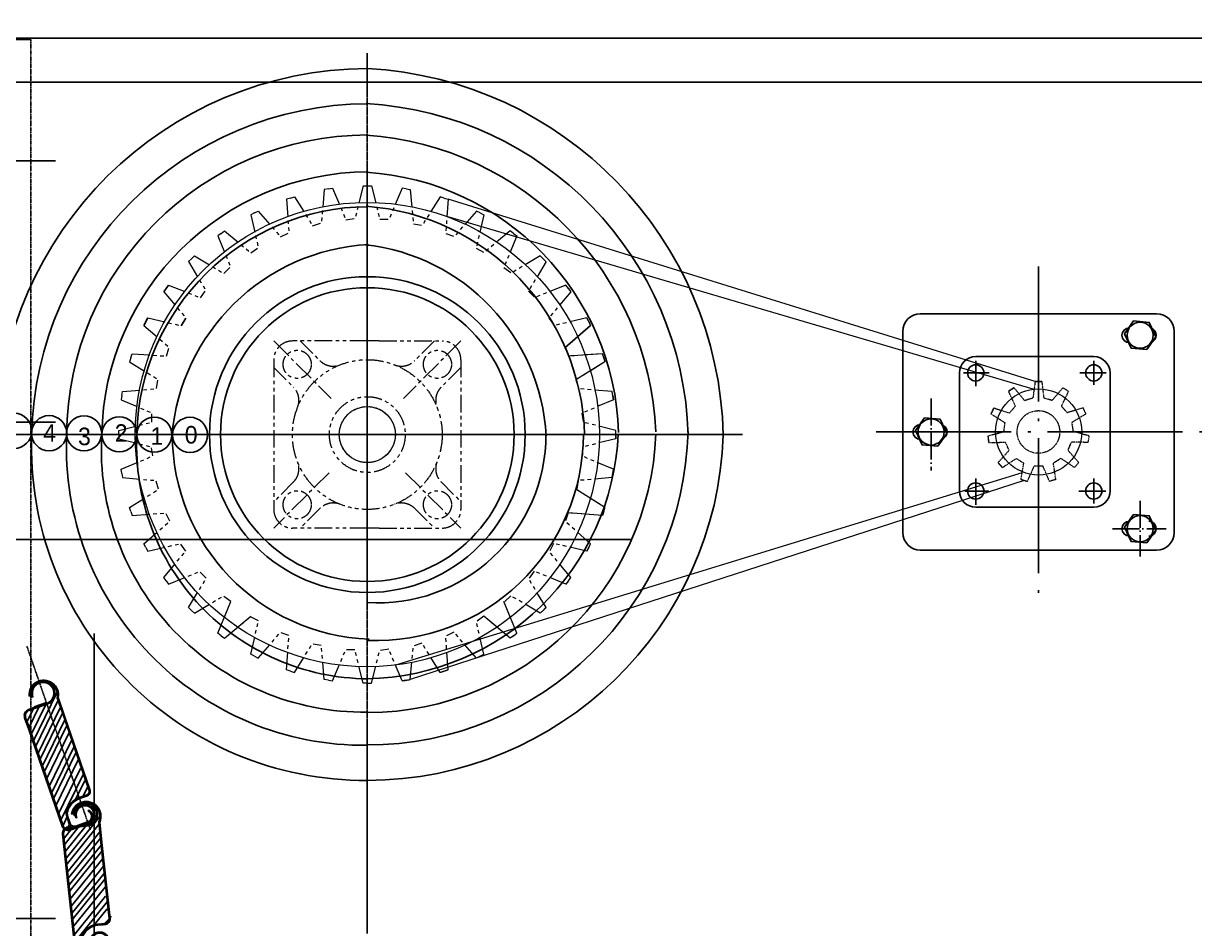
# Model space of a CAD drawing. Header units: millimetres. Extents: x -6941 to 136681, y 2065 to 58366.
# Drawn here: x 46986 to 51152, y 33343 to 36561 of the extents above; entities that cross this region are included whole.
import ezdxf

# ---------------------------------------------------------------- set-up
doc = ezdxf.new("R2010")
doc.units = ezdxf.units.MM
doc.header["$LTSCALE"] = 4
doc.header["$MEASUREMENT"] = 0
for name, pattern in [('ACAD_ISO04W100', [30.5, 24, -3, 0.5, -3]), ('CEN', [62, 60, -1, 0, -1]), ('CENTER', [2, 1.25, -0.25, 0.25, -0.25]), ('CENTER2', [1.125, 0.75, -0.125, 0.125, -0.125]), ('PHANTOM2', [1.25, 0.625, -0.125, 0.125, -0.125, 0.125, -0.125])]:
    doc.linetypes.add(name, pattern=pattern)
doc.layers.get('0').update_dxf_attribs({"linetype": 'CONTINUOUS'})
doc.layers.get('DEFPOINTS').update_dxf_attribs({"linetype": 'CONTINUOUS'})
for name, color, linetype in [('3', 2, 'CONTINUOUS'), ('6', 3, 'CONTINUOUS'), ('A-DIMS', 7, 'CONTINUOUS'), ('CEN', 1, 'CEN'), ('CENTER', 1, 'CENTER'), ('CENTER2', 1, 'CENTER2'), ('L2-1', 3, 'PHANTOM2'), ('R', 1, 'CONTINUOUS'), ('WALL', 2, 'CONTINUOUS')]:
    doc.layers.add(name, color=color, linetype=linetype)
doc.styles.add('HY울릉도L', font='')
doc.styles.add('굴림', font='')
doc.styles.add('맑은고딕', font='malgun.ttf')
doc.styles.get('HY울릉도L').set_extended_font_data('DotumChe')
doc.styles.get('굴림').set_extended_font_data('Gulim')
doc.dimstyles.new('CDIM', dxfattribs={"dimtxt": 3, "dimasz": 1.5, "dimexe": 2, "dimexo": 1, "dimgap": 1, "dimtad": 1, "dimdec": 0, "dimrnd": 0.5, "dimzin": 0, "dimdsep": 32, "dimlunit": 6, "dimtxsty": 'HY울릉도L', "dimblk1": '_CIDOT', "dimblk2": '_CIDOT', "dimsah": 1, "dimcen": 5.5, "dimclrd": 2, "dimclre": 2, "dimclrt": 7, "dimadec": 0, "dimazin": 0, "dimtfac": 1, "dimtdec": 0, "dimtix": 1, "dimtmove": 2, "dimatfit": 1, "dimldrblk": '_CIDOT', "dimfxl": 1, "dimtolj": 1, "dimtzin": 0, "dimlwd": -1, "dimarcsym": 0})

# ---------------------------------------------------------------- blocks, each defined once
blk = doc.blocks.new('A$C3A124E75')
at = {"color": 1, "linetype": 'CENTER2', "ltscale": 20}
blk.add_line((35.37, 89.68, 0), (35.37, 18.92, 0), dxfattribs=at)
at = {"color": 4}
for p, q in [((6.41, 72.26, 0), (7.1, 73.21, 0)), ((4.12, 68.53, 0), (3.59, 67.47, 0)), ((9.54, 68.52, 0), (8.88, 67.43, 0)), ((67.15, 67.47, 0), (63.47, 64.27, 0)), ((70.4, 47, 0), (70.21, 45.83, 0))]:
    blk.add_line(p, q, dxfattribs=at)
at = {"color": 4, "linetype": 'CENTER2', "ltscale": 20}
blk.add_line((8.98, 51.94, 0), (14.41, 51.94, 0), dxfattribs=at)
at = {"color": 1}
blk.add_line((20, 51.94, 0), (59.5, 51.94, 0), dxfattribs=at)
at = {"color": 4}
for radius in [22.46, 20.89]:
    blk.add_circle((35.37, 51.94, 0), radius, dxfattribs=at)
at = {"layer": 'CENTER2', "color": 4, "lineweight": 9}
for p, q in [((22.06, 65.25, 0), (30.24, 57.07, 0)), ((48.68, 65.25, 0), (40.5, 57.07, 0)), ((29.94, 46.52, 0), (22.06, 38.64, 0)), ((40.8, 46.52, 0), (48.68, 38.64, 0))]:
    blk.add_line(p, q, dxfattribs=at)
at = {"layer": 'L2-1', "color": 4, "lineweight": 9}
for p, q in [((29.25, 86.79, 0), (28.82, 81.93, 0)), ((29.84, 86.88, 0), (29.25, 86.79, 0)), ((29.84, 86.88, 0), (30.42, 86.97, 0)), ((30.42, 86.97, 0), (32.33, 82.48, 0)), ((34.78, 87.31, 0), (33.6, 82.58, 0)), ((34.78, 87.31, 0), (35.96, 87.31, 0)), ((35.96, 87.31, 0), (37.14, 82.58, 0)), ((40.32, 86.97, 0), (38.41, 82.48, 0)), ((40.9, 86.88, 0), (40.32, 86.97, 0)), ((40.9, 86.88, 0), (41.49, 86.79, 0)), ((41.49, 86.79, 0), (41.92, 81.93, 0)), ((24.44, 85.58, 0), (23.88, 85.4, 0)), ((23.88, 85.4, 0), (24.21, 80.53, 0)), ((24.44, 85.58, 0), (25, 85.77, 0)), ((25, 85.77, 0), (27.59, 81.63, 0)), ((45.74, 85.77, 0), (43.15, 81.63, 0)), ((46.3, 85.58, 0), (45.74, 85.77, 0)), ((46.3, 85.58, 0), (46.86, 85.4, 0)), ((46.86, 85.4, 0), (46.52, 80.53, 0)), ((19.31, 83.46, 0), (18.79, 83.19, 0)), ((19.31, 83.46, 0), (19.84, 83.73, 0)), ((19.84, 83.73, 0), (23.04, 80.05, 0)), ((50.9, 83.73, 0), (47.7, 80.05, 0)), ((51.43, 83.46, 0), (50.9, 83.73, 0)), ((51.43, 83.46, 0), (51.95, 83.19, 0)), ((18.79, 83.19, 0), (19.88, 78.44, 0)), ((27.59, 81.63, 0), (28.71, 82, 0)), ((32.33, 82.48, 0), (33.5, 82.67, 0)), ((37.14, 82.58, 0), (38.33, 82.58, 0)), ((41.92, 81.93, 0), (43.08, 81.74, 0)), ((51.95, 83.19, 0), (50.86, 78.44, 0)), ((14.58, 80.56, 0), (14.1, 80.21, 0)), ((14.1, 80.21, 0), (15.93, 75.69, 0)), ((14.58, 80.56, 0), (15.06, 80.91, 0)), ((15.06, 80.91, 0), (18.8, 77.77, 0)), ((23.04, 80.05, 0), (24.1, 80.59, 0)), ((46.52, 80.53, 0), (47.65, 80.17, 0)), ((55.68, 80.91, 0), (51.94, 77.77, 0)), ((56.64, 80.21, 0), (54.81, 75.69, 0)), ((56.64, 80.21, 0), (54.81, 75.69, 0)), ((56.16, 80.56, 0), (55.68, 80.91, 0)), ((56.16, 80.56, 0), (55.68, 80.91, 0)), ((56.16, 80.56, 0), (56.64, 80.21, 0)), ((56.16, 80.56, 0), (56.64, 80.21, 0)), ((18.8, 77.77, 0), (19.75, 78.47, 0)), ((50.86, 78.44, 0), (51.91, 77.9, 0)), ((10.36, 76.95, 0), (9.94, 76.54, 0)), ((10.36, 76.95, 0), (10.78, 77.37, 0)), ((10.78, 77.37, 0), (14.96, 74.86, 0)), ((59.96, 77.37, 0), (55.78, 74.86, 0)), ((60.38, 76.95, 0), (59.96, 77.37, 0)), ((9.94, 76.54, 0), (12.45, 72.35, 0)), ((14.96, 74.86, 0), (15.8, 75.7, 0)), ((54.81, 75.69, 0), (55.77, 74.99, 0)), ((54.81, 75.69, 0), (55.77, 74.99, 0)), ((60.8, 76.54, 0), (58.29, 72.35, 0)), ((6.41, 72.26, 0), (9.54, 68.52, 0)), ((7.1, 73.21, 0), (11.63, 71.39, 0)), ((11.63, 71.39, 0), (12.32, 72.35, 0)), ((58.29, 72.35, 0), (59.13, 71.52, 0)), ((63.64, 73.21, 0), (59.11, 71.39, 0)), ((64.33, 72.26, 0), (61.2, 68.52, 0)), ((63.98, 72.73, 0), (63.64, 73.21, 0)), ((63.98, 72.73, 0), (64.33, 72.26, 0)), ((4.12, 68.53, 0), (8.88, 67.43, 0)), ((61.2, 68.52, 0), (61.89, 67.56, 0)), ((66.62, 68.53, 0), (61.86, 67.43, 0)), ((66.88, 68, 0), (66.62, 68.53, 0)), ((3.59, 67.47, 0), (7.27, 64.27, 0)), ((66.88, 68, 0), (67.15, 67.47, 0)), ((35.37, 65.25, 0), (24.72, 65.25, 0)), ((25.83, 65.25, 0), (28.63, 62.45, 0)), ((37.06, 65.25, 0), (35.37, 65.25, 0)), ((37.06, 65.25, 0), (46.02, 65.25, 0)), ((44.91, 65.25, 0), (42.11, 62.45, 0)), ((1.73, 62.87, 0), (1.91, 63.44, 0)), ((1.73, 62.87, 0), (1.91, 63.44, 0)), ((1.91, 63.44, 0), (6.78, 63.1, 0)), ((1.91, 63.44, 0), (6.78, 63.1, 0)), ((6.78, 63.1, 0), (7.15, 64.22, 0)), ((6.78, 63.1, 0), (7.15, 64.22, 0)), ((63.47, 64.27, 0), (64.01, 63.22, 0)), ((68.83, 63.44, 0), (63.96, 63.1, 0)), ((1.73, 62.87, 0), (1.55, 62.31, 0)), ((1.73, 62.87, 0), (1.55, 62.31, 0)), ((1.55, 62.31, 0), (5.68, 59.72, 0)), ((1.55, 62.31, 0), (5.68, 59.72, 0)), ((22.06, 62.59, 0), (22.06, 41.3, 0)), ((48.68, 62.59, 0), (48.68, 41.3, 0)), ((69.19, 62.31, 0), (65.06, 59.72, 0)), ((22.06, 61.49, 0), (24.86, 58.69, 0)), ((48.68, 61.49, 0), (45.88, 58.69, 0)), ((0.53, 58.06, 0), (5.39, 58.49, 0)), ((5.39, 58.49, 0), (5.57, 59.66, 0)), ((65.06, 59.72, 0), (65.42, 58.6, 0)), ((65.06, 59.72, 0), (65.42, 58.6, 0)), ((70.21, 58.06, 0), (65.35, 58.49, 0)), ((0.44, 57.48, 0), (0.34, 56.89, 0)), ((0.34, 56.89, 0), (4.83, 54.98, 0)), ((0.44, 57.48, 0), (0.53, 58.06, 0)), ((70.4, 56.89, 0), (65.91, 54.98, 0)), ((0, 52.54, 0), (4.73, 53.72, 0)), ((4.73, 53.72, 0), (4.73, 54.9, 0)), ((65.91, 54.98, 0), (66.09, 53.82, 0)), ((70.74, 52.54, 0), (66.01, 53.72, 0)), ((0, 51.94, 0), (0, 52.54, 0)), ((0, 51.94, 0), (0, 51.35, 0)), ((0, 51.35, 0), (4.73, 50.17, 0)), ((4.83, 48.9, 0), (4.65, 50.07, 0)), ((70.74, 51.35, 0), (66.01, 50.17, 0)), ((66.01, 50.17, 0), (66.01, 48.99, 0)), ((0.34, 47, 0), (4.83, 48.9, 0)), ((70.4, 47, 0), (65.91, 48.9, 0)), ((0.44, 46.41, 0), (0.34, 47, 0)), ((0.44, 46.41, 0), (0.53, 45.83, 0)), ((0.53, 45.83, 0), (5.39, 45.4, 0)), ((5.68, 44.16, 0), (5.32, 45.29, 0)), ((5.68, 44.16, 0), (5.32, 45.29, 0)), ((24.86, 45.2, 0), (22.06, 42.4, 0)), ((45.88, 45.2, 0), (48.68, 42.4, 0)), ((65.35, 45.4, 0), (65.17, 44.23, 0)), ((70.21, 45.83, 0), (65.35, 45.4, 0)), ((1.55, 41.58, 0), (5.68, 44.16, 0)), ((1.55, 41.58, 0), (5.68, 44.16, 0)), ((69.19, 41.58, 0), (65.06, 44.16, 0)), ((1.73, 41.01, 0), (1.55, 41.58, 0)), ((1.73, 41.01, 0), (1.55, 41.58, 0)), ((1.73, 41.01, 0), (1.91, 40.45, 0)), ((1.73, 41.01, 0), (1.91, 40.45, 0)), ((1.91, 40.45, 0), (6.78, 40.79, 0)), ((1.91, 40.45, 0), (6.78, 40.79, 0)), ((7.27, 39.62, 0), (6.73, 40.67, 0)), ((28.63, 41.44, 0), (25.83, 38.64, 0)), ((42.11, 41.44, 0), (44.91, 38.64, 0)), ((63.96, 40.79, 0), (63.59, 39.66, 0)), ((63.96, 40.79, 0), (63.59, 39.66, 0)), ((68.83, 40.45, 0), (63.96, 40.79, 0)), ((3.59, 36.41, 0), (7.27, 39.62, 0)), ((35.37, 38.64, 0), (24.72, 38.64, 0)), ((37.06, 38.64, 0), (46.02, 38.64, 0)), ((67.15, 36.41, 0), (63.47, 39.62, 0)), ((3.85, 35.89, 0), (3.59, 36.41, 0)), ((3.85, 35.89, 0), (4.12, 35.36, 0)), ((4.12, 35.36, 0), (8.88, 36.45, 0)), ((6.41, 31.63, 0), (9.54, 35.37, 0)), ((9.54, 35.37, 0), (8.84, 36.33, 0)), ((64.33, 31.63, 0), (61.2, 35.37, 0)), ((61.86, 36.45, 0), (61.33, 35.4, 0)), ((66.62, 35.36, 0), (61.86, 36.45, 0)), ((66.88, 35.89, 0), (66.62, 35.36, 0)), ((66.88, 35.89, 0), (67.15, 36.41, 0)), ((7.1, 30.68, 0), (11.63, 32.5, 0)), ((12.45, 31.53, 0), (11.61, 32.37, 0)), ((59.11, 32.5, 0), (58.42, 31.54, 0)), ((63.64, 30.68, 0), (59.11, 32.5, 0)), ((6.75, 31.15, 0), (6.41, 31.63, 0)), ((6.75, 31.15, 0), (7.1, 30.68, 0)), ((9.94, 27.35, 0), (12.45, 31.53, 0)), ((60.8, 27.35, 0), (58.29, 31.53, 0)), ((63.98, 31.15, 0), (63.64, 30.68, 0)), ((63.98, 31.15, 0), (64.33, 31.63, 0)), ((10.78, 26.52, 0), (14.96, 29.02, 0)), ((15.93, 28.2, 0), (14.97, 28.9, 0)), ((55.78, 29.02, 0), (54.94, 28.19, 0)), ((59.96, 26.52, 0), (55.78, 29.02, 0)), ((10.36, 26.93, 0), (9.94, 27.35, 0)), ((10.36, 26.93, 0), (10.78, 26.52, 0)), ((14.1, 23.68, 0), (15.93, 28.2, 0)), ((56.64, 23.68, 0), (54.81, 28.2, 0)), ((60.38, 26.93, 0), (59.96, 26.52, 0)), ((60.38, 26.93, 0), (60.8, 27.35, 0)), ((15.06, 22.98, 0), (18.8, 26.11, 0)), ((18.79, 20.7, 0), (19.88, 25.45, 0)), ((19.88, 25.45, 0), (18.83, 25.99, 0)), ((51.95, 20.7, 0), (50.86, 25.45, 0)), ((51.94, 26.11, 0), (50.99, 25.42, 0)), ((51.94, 26.11, 0), (50.99, 25.42, 0)), ((55.68, 22.98, 0), (51.94, 26.11, 0)), ((14.58, 23.33, 0), (14.1, 23.68, 0)), ((19.84, 20.16, 0), (23.04, 23.84, 0)), ((24.21, 23.35, 0), (23.09, 23.72, 0)), ((23.88, 18.49, 0), (24.21, 23.35, 0)), ((46.86, 18.49, 0), (46.52, 23.35, 0)), ((47.7, 23.84, 0), (46.64, 23.3, 0)), ((50.9, 20.16, 0), (47.7, 23.84, 0)), ((14.58, 23.33, 0), (15.06, 22.98, 0)), ((25, 18.12, 0), (27.59, 22.26, 0)), ((28.82, 21.96, 0), (27.66, 22.15, 0)), ((29.25, 17.1, 0), (28.82, 21.96, 0)), ((41.49, 17.1, 0), (41.92, 21.96, 0)), ((43.15, 22.26, 0), (42.02, 21.89, 0)), ((45.74, 18.12, 0), (43.15, 22.26, 0)), ((19.31, 20.43, 0), (18.79, 20.7, 0)), ((19.31, 20.43, 0), (19.84, 20.16, 0)), ((30.42, 16.92, 0), (32.33, 21.41, 0)), ((33.6, 21.31, 0), (32.41, 21.31, 0)), ((33.6, 21.31, 0), (32.41, 21.31, 0)), ((34.78, 16.57, 0), (33.6, 21.31, 0)), ((34.78, 16.57, 0), (33.6, 21.31, 0)), ((35.96, 16.57, 0), (37.14, 21.31, 0)), ((35.96, 16.57, 0), (37.14, 21.31, 0)), ((38.41, 21.41, 0), (37.24, 21.22, 0)), ((40.32, 16.92, 0), (38.41, 21.41, 0)), ((51.43, 20.43, 0), (50.9, 20.16, 0)), ((51.43, 20.43, 0), (51.95, 20.7, 0)), ((24.44, 18.31, 0), (23.88, 18.49, 0)), ((46.3, 18.31, 0), (46.86, 18.49, 0)), ((24.44, 18.31, 0), (25, 18.12, 0)), ((29.84, 17.01, 0), (29.25, 17.1, 0)), ((29.84, 17.01, 0), (30.42, 16.92, 0)), ((40.9, 17.01, 0), (40.32, 16.92, 0)), ((40.9, 17.01, 0), (41.49, 17.1, 0)), ((46.3, 18.31, 0), (45.74, 18.12, 0)), ((35.37, 16.57, 0), (34.78, 16.57, 0)), ((35.37, 16.57, 0), (34.78, 16.57, 0)), ((35.37, 16.57, 0), (35.96, 16.57, 0)), ((35.37, 16.57, 0), (35.96, 16.57, 0))]:
    blk.add_line(p, q, dxfattribs=at)
for centre, radius in [((25.39, 61.93, 0), 2), ((45.35, 61.93, 0), 2), ((35.37, 51.94, 0), 10.65), ((35.37, 51.94, 0), 5.39), ((35.37, 51.94, 0), 3.99), ((25.39, 41.96, 0), 2), ((45.35, 41.96, 0), 2)]:
    blk.add_circle(centre, radius, dxfattribs=at)
for centre, radius, start, end in [((35.37, 51.94, 0), 35.37, 44.0419, 45.9581), ((35.37, 51.94, 0), 35.37, 35.0419, 36.9581), ((35.37, 51.94, 0), 35.37, 26.0419, 27.9581), ((24.72, 62.59, 0), 2.66, 90, 180), ((46.02, 62.59, 0), 2.66, 0, 90), ((35.37, 51.94, 0), 35.37, 17.0419, 18.9581), ((30.51, 64.33, 0), 2.66, 225, 291.4218), ((40.23, 64.33, 0), 2.66, 248.5782, 315), ((22.98, 56.8, 0), 2.66, 338.5782, 45), ((47.76, 56.8, 0), 2.66, 135, 201.4218), ((35.37, 51.94, 0), 35.37, 8.0419, 9.9581), ((35.37, 51.94, 0), 35.37, 359.0419, 0.9581), ((22.98, 47.08, 0), 2.66, 315, 21.4218), ((47.76, 47.08, 0), 2.66, 158.5782, 225), ((30.51, 39.55, 0), 2.66, 68.5782, 135), ((40.23, 39.55, 0), 2.66, 45, 111.4218), ((24.72, 41.3, 0), 2.66, 180, 270), ((46.02, 41.3, 0), 2.66, 270, 0), ((35.37, 51.94, 0), 35.37, 341.0419, 342.9581), ((35.37, 51.94, 0), 35.37, 332.0419, 333.9581), ((35.37, 51.94, 0), 35.37, 323.0419, 324.9581), ((35.37, 51.94, 0), 35.37, 314.0419, 315.9581), ((35.37, 51.94, 0), 35.37, 305.0419, 306.9581), ((35.37, 51.94, 0), 35.37, 296.0419, 297.9581), ((35.37, 51.94, 0), 35.37, 287.0419, 288.9581), ((35.37, 51.94, 0), 35.37, 278.0419, 279.9581)]:
    blk.add_arc(centre, radius, start, end, dxfattribs=at)
at = {"layer": 'R', "color": 4, "lineweight": 9, "ltscale": 50}
blk.add_circle((35.37, 51.94, 0), 33.02, dxfattribs=at)
at = {"layer": 'R', "color": 1, "lineweight": 9, "ltscale": 50}
blk.add_circle((35.37, 51.94, 0), 33.02, dxfattribs=at)
at = {"layer": 'WALL', "color": 4, "lineweight": 9}
for p, q in [((14.58, 80.56, 0), (15.06, 80.91, 0)), ((68.83, 63.44, 0), (63.96, 63.1, 0)), ((69.01, 62.87, 0), (68.83, 63.44, 0)), ((69.01, 62.87, 0), (68.83, 63.44, 0)), ((69.19, 62.31, 0), (65.06, 59.72, 0)), ((69.01, 62.87, 0), (69.19, 62.31, 0)), ((69.01, 62.87, 0), (69.19, 62.31, 0)), ((70.3, 57.48, 0), (70.21, 58.06, 0)), ((70.3, 57.48, 0), (70.4, 56.89, 0)), ((70.74, 51.94, 0), (70.74, 52.54, 0)), ((70.74, 51.94, 0), (70.74, 51.35, 0)), ((69.19, 41.58, 0), (65.06, 44.16, 0)), ((68.83, 40.45, 0), (63.96, 40.79, 0)), ((69.01, 41.01, 0), (68.83, 40.45, 0)), ((69.01, 41.01, 0), (68.83, 40.45, 0)), ((69.01, 41.01, 0), (69.19, 41.58, 0)), ((69.01, 41.01, 0), (69.19, 41.58, 0)), ((37.06, 38.64, 0), (35.37, 38.64, 0)), ((15.93, 28.2, 0), (14.97, 28.9, 0)), ((14.1, 23.68, 0), (15.93, 28.2, 0)), ((56.64, 23.68, 0), (54.81, 28.2, 0)), ((15.06, 22.98, 0), (18.8, 26.11, 0)), ((55.68, 22.98, 0), (51.94, 26.11, 0)), ((14.58, 23.33, 0), (14.1, 23.68, 0)), ((56.16, 23.33, 0), (56.64, 23.68, 0)), ((56.16, 23.33, 0), (56.64, 23.68, 0)), ((14.58, 23.33, 0), (15.06, 22.98, 0)), ((56.16, 23.33, 0), (55.68, 22.98, 0)), ((56.16, 23.33, 0), (55.68, 22.98, 0))]:
    blk.add_line(p, q, dxfattribs=at)
blk.add_circle((35.37, 51.94, 0), 3.99, dxfattribs=at)
blk = doc.blocks.new('_CIDOT')
at = {"color": 0, "linetype": 'ByBlock'}
blk.add_line((2, 0), (-1, 0), dxfattribs=at)
at = {"color": 0, "linetype": 'ByBlock', "const_width": 0.5}
blk.add_lwpolyline([(-0.25, 0, 1), (0.25, 0, 1)], format="xyb", close=True, dxfattribs=at)
blk = doc.blocks.new('*D51')
at = {"layer": 'A-DIMS', "lineweight": -2, "transparency": 16777216}
for p, q in [((46800.1, 36608.7), (46800.1, 37556.5)), ((51490.7, 36608.7), (51490.7, 37556.5))]:
    blk.add_line(p, q, dxfattribs=at)
at = {"layer": 'A-DIMS', "transparency": 16777216}
blk.add_line((46950.1, 37356.5), (51340.7, 37356.5), dxfattribs=at)
at = {"layer": 'DEFPOINTS', "color": 0, "transparency": 16777216}
for p in [(51490.7, 37356.5), (46800.1, 36508.7), (51490.7, 36508.7)]:
    blk.add_point(p, dxfattribs=at)
at = {"layer": 'A-DIMS', "transparency": 16777216, "xscale": 150, "yscale": 150, "zscale": 150, "rotation": 180}
blk.add_blockref('_CIDOT', (46800.1, 37356.5), dxfattribs=at)
at = {"layer": 'A-DIMS', "transparency": 16777216, "xscale": 150, "yscale": 150, "zscale": 150}
blk.add_blockref('_CIDOT', (51490.7, 37356.5), dxfattribs=at)
at = {"layer": 'A-DIMS', "color": 3, "transparency": 16777216, "insert": (49145.4, 37606.5), "char_height": 300, "attachment_point": 5, "style": '맑은고딕'}
blk.add_mtext('\\A1;B', dxfattribs=at)

msp = doc.modelspace()

# ---------------------------------------------------------------- hatches: boundary and pattern name
h = msp.add_hatch()
h.set_pattern_fill('ANSI31', color=3, scale=7.25625, angle=-70.93865, style=0)
h.set_pattern_definition([(334.061346, (45515.8838, 36437.8957), (0.39674324, 0.81565954), [])])
h.paths.add_polyline_path([(47125.56, 33713.15), (47008.63, 34051.56), (46994.06, 34093.73, -0.4142136), (47005.87, 34118.01), (47069.96, 34140.15), (47068.76, 34143.62), (47004.67, 34121.47, 0.4142136), (46990.6, 34092.54), (47005.17, 34050.36), (47122.1, 33711.95)])
h.paths.add_polyline_path([(47095.97, 34192.99), (47092.5, 34191.8, -0.2720936), (47084.48, 34153.95), (47090.89, 34156.16, 0.2343128)])
h.paths.add_polyline_path([(47095.97, 34192.99, 0.4169926), (47042.63, 34219.25), (47043.82, 34215.79, -0.4172597), (47092.5, 34191.8)])
h.paths.add_polyline_path([(47043.82, 34215.79), (47042.63, 34219.25, 0.4142136), (47016.74, 34166.04), (47020.21, 34167.23, -0.4142136)])
h.paths.add_polyline_path([(47090.89, 34156.16), (47084.48, 34153.95, -0.125086), (47068.76, 34143.62), (47069.96, 34140.15, 0.1615526)])
h.paths.add_polyline_path([(47152.78, 33692.82), (47216.87, 33714.97), (47215.67, 33718.43), (47173.38, 33703.82), (47151.58, 33696.29, -0.4142136), (47127.31, 33708.1), (47125.56, 33713.15), (47122.1, 33711.95), (47123.84, 33706.9, 0.4142136)])
h.paths.add_polyline_path([(47195.12, 33777.9), (47193.93, 33781.37, 0.4142136), (47172.2, 33736.7), (47175.66, 33737.89, -0.4142136)])
h.paths.add_polyline_path([(47240.22, 33752.77, 0.4744979), (47193.93, 33781.37), (47195.12, 33777.9, -0.4818211), (47236.68, 33751.54)])
h.paths.add_polyline_path([(47240.22, 33752.77), (47236.68, 33751.54, -0.3496906), (47215.67, 33718.43), (47216.87, 33714.97, 0.356394)])
h = msp.add_hatch()
h.set_pattern_fill('ANSI31', color=3, scale=7.25625, angle=-83.86252, style=0)
h.set_pattern_definition([(321.13748, (46212.4433, 36294.60725), (0.56912025, 0.70626329), [])])
h.paths.add_polyline_path([(47171.94, 33278.87), (47133.66, 33634.86), (47128.89, 33679.22, -0.4142136), (47145.83, 33700.24), (47213.24, 33707.49), (47212.85, 33711.14), (47145.43, 33703.89, 0.4142136), (47125.24, 33678.83), (47130.01, 33634.46), (47168.29, 33278.48)])
h.paths.add_polyline_path([(47250.42, 33753.18), (47246.77, 33752.78, -0.2720936), (47230.48, 33717.69), (47237.23, 33718.42, 0.2343128)])
h.paths.add_polyline_path([(47250.42, 33753.18, 0.4169926), (47204.3, 33790.7), (47204.69, 33787.06, -0.4172597), (47246.77, 33752.78)])
h.paths.add_polyline_path([(47204.69, 33787.06), (47204.3, 33790.7, 0.4142136), (47167.17, 33744.62), (47170.81, 33745.02, -0.4142136)])
h.paths.add_polyline_path([(47237.23, 33718.42), (47230.48, 33717.69, -0.125086), (47212.85, 33711.14), (47213.24, 33707.49, 0.1615526)])
h.paths.add_polyline_path([(47193.92, 33252.97), (47261.34, 33260.22), (47260.95, 33263.87), (47216.46, 33259.08), (47193.53, 33256.62, -0.4142136), (47172.51, 33273.55), (47171.94, 33278.87), (47168.29, 33278.48), (47168.87, 33273.16, 0.4142136)])
h.paths.add_polyline_path([(47254.22, 33326.42), (47253.83, 33330.07, 0.4142136), (47222.66, 33291.39), (47226.31, 33291.78, -0.4142136)])
h.paths.add_polyline_path([(47292.55, 33291.84, 0.4744979), (47253.83, 33330.07), (47254.22, 33326.42, -0.4818211), (47288.82, 33291.44)])
h.paths.add_polyline_path([(47292.55, 33291.84), (47288.82, 33291.44, -0.3496906), (47260.95, 33263.87), (47261.34, 33260.22, 0.356394)])

# ---------------------------------------------------------------- linework, layer by layer
at = {"color": 1, "linetype": 'CENTER'}
msp.add_line((48209.48, 36455.03), (48209.48, 33325.07), dxfattribs=at)
at = {"color": 35}
msp.add_line((46956.36, 36352.44), (51337.61, 36352.44), dxfattribs=at)
at = {"color": 1, "linetype": 'ACAD_ISO04W100', "ltscale": 5}
for p, q in [((50596.89, 35696.43), (50596.89, 34513.24)), ((50019.38, 35108.51), (51559.82, 35108.51))]:
    msp.add_line(p, q, dxfattribs=at)
for p, q in [((50176.39, 35528.51), (51017.39, 35528.51)), ((50373.76, 35376.26), (50793.76, 35376.26)), ((50316.01, 35318.51), (50316.01, 34898.51)), ((50793.76, 35318.51), (50836.07, 35318.51)), ((50851.51, 35318.51), (50851.51, 35275.5)), ((50851.51, 35318.51), (50851.51, 34898.51)), ((50316.01, 34943.32), (50316.01, 34898.51)), ((50793.76, 34898.51), (50752.47, 34898.51)), ((50373.76, 34840.76), (50793.76, 34840.76)), ((50176.39, 34688.51), (51017.39, 34688.51)), ((47067.74, 34146.57), (47024.18, 34131.52)), ((47068.76, 34143.62), (47067.74, 34146.57)), ((47217.2, 33711.86), (47216.87, 33714.97))]:
    msp.add_line(p, q)
at = {"color": 7, "ltscale": 5}
for p, q in [((50113.89, 35466.01), (50113.89, 34751.01)), ((51079.89, 35466.01), (51079.89, 34751.01))]:
    msp.add_line(p, q, dxfattribs=at)
at = {"color": 1, "linetype": 'ACAD_ISO04W100'}
for p, q in [((50373.76, 35361.28), (50373.76, 35270.82)), ((50793.76, 35361.28), (50793.76, 35275.5)), ((50422.08, 35318.51), (50330.53, 35318.51)), ((50838.06, 35318.51), (50744.51, 35318.51)), ((50214.95, 35228.03), (50214.95, 34971.49)), ((50373.76, 34943.32), (50373.76, 34849.74)), ((50793.76, 34943.32), (50793.76, 34854.42)), ((50334.51, 34898.51), (50420.09, 34898.51)), ((50740.53, 34898.51), (50754.46, 34898.51)), ((50793.76, 34898.51), (50836.07, 34898.51)), ((50958.54, 34864.1), (50958.54, 34665.23)), ((50859.95, 34764.63), (51051.02, 34764.63))]:
    msp.add_line(p, q, dxfattribs=at)
at = {"color": 1}
for p, q in [((46653.75, 35099.31), (49544.38, 35099.31)), ((47237.61, 31693.06), (47237.61, 34392.09)), ((47237.61, 31693.06), (47237.61, 34392.09))]:
    msp.add_line(p, q, dxfattribs=at)
at = {"color": 3}
msp.add_line((48209.48, 34501.56), (48209.48, 34630.56), dxfattribs=at)
at = {"color": 4}
msp.add_line((48209.48, 34501.56), (48209.48, 34537.81), dxfattribs=at)
for points in [[(46800.11, 36508.69), (51490.73, 36508.69), (51490.73, 32943.06), (46800.11, 32943.06)], [(50935, 35503.19), (50902.77, 35457.4), (50926.31, 35406.59), (50982.08, 35401.57), (51014.32, 35447.36), (50990.78, 35498.18)], [(50191.41, 35159.32), (50159.17, 35113.53), (50182.71, 35062.71), (50238.49, 35057.69), (50270.72, 35103.49), (50247.18, 35154.3)], [(50935, 34815.44), (50902.77, 34769.65), (50926.31, 34718.84), (50982.08, 34713.82), (51014.32, 34759.61), (50990.78, 34810.43)]]:
    msp.add_lwpolyline(points, close=True)
for points in [[(47005.17, 34050.36), (46990.6, 34092.54, -0.4142136), (47004.67, 34121.47), (47068.76, 34143.62, 2.4142136), (47020.21, 34167.23), (47016.74, 34166.04, -2.4142136), (47069.96, 34140.15), (47005.87, 34118.01, 0.4142136), (46994.06, 34093.73), (47008.63, 34051.56)], [(47134.07, 34094.9), (47110.28, 34163.73, 1.1292581), (47006.16, 34169.71), (47009.82, 34169.94, -1.1402815), (47106.5, 34163.45), (47130.6, 34093.7)], [(47130.6, 34093.7), (47219.45, 33836.56, -0.4142136), (47209.91, 33816.94), (47184.65, 33808.21, 0.2519844), (47139.34, 33759.03, 0.1468968), (47140.05, 33741.83), (47149.1, 33715.63, 0.4142136), (47173.38, 33703.82), (47215.67, 33718.43, 0.6681786), (47218.38, 33763.5), (47216.78, 33760.2, -0.6681786), (47214.47, 33721.9), (47172.18, 33707.28, -0.4142136), (47152.57, 33716.83), (47143.51, 33743.03, -0.1468968), (47142.89, 33758.12, -0.2519844), (47185.85, 33804.75), (47211.11, 33813.48, 0.4142136), (47222.92, 33837.75), (47134.07, 34094.9)], [(47008.63, 34051.56), (47127.31, 33708.1, 0.4142136), (47151.58, 33696.29), (47215.67, 33718.43, 2.4142136), (47175.66, 33737.89), (47172.2, 33736.7, -2.4142136), (47216.87, 33714.97), (47152.78, 33692.82, -0.4142136), (47123.84, 33706.9), (47005.17, 34050.36)], [(47130.01, 33634.46), (47125.24, 33678.83, -0.4142136), (47145.43, 33703.89), (47212.85, 33711.14, 2.4142136), (47170.81, 33745.02), (47167.17, 33744.62, -2.4142136), (47213.24, 33707.49), (47145.83, 33700.24, 0.4142136), (47128.89, 33679.22), (47133.66, 33634.86)], [(47265.61, 33649.05), (47257.82, 33721.45, 1.1292581), (47157.67, 33750.57), (47161.29, 33749.98, -1.1402815), (47254.07, 33722.03), (47261.96, 33648.65)], [(47133.66, 33634.86), (47172.51, 33273.55, 0.4142136), (47193.53, 33256.62), (47260.95, 33263.87, 2.4142136), (47226.31, 33291.78), (47222.66, 33291.39, -2.4142136), (47261.34, 33260.22), (47193.92, 33252.97, -0.4142136), (47168.87, 33273.16), (47130.01, 33634.46)], [(47261.96, 33648.65), (47291.05, 33378.15, -0.4142136), (47277.36, 33361.17), (47250.79, 33358.31, 0.2519844), (47195.63, 33320.51, 0.1468968), (47192.47, 33303.58), (47195.44, 33276.02, 0.4142136), (47216.46, 33259.08), (47260.95, 33263.87, 0.6681786), (47273.67, 33307.19), (47271.37, 33304.33, -0.6681786), (47260.56, 33267.51), (47216.07, 33262.73, -0.4142136), (47199.08, 33276.41), (47196.12, 33303.98, -0.1468968), (47198.89, 33318.83, -0.2519844), (47251.18, 33354.67), (47277.76, 33357.52, 0.4142136), (47294.7, 33378.54), (47265.61, 33649.05)]]:
    msp.add_lwpolyline(points, format="xyb")
for centre, radius in [((50958.54, 35452.38), 46.4), ((50373.76, 35318.51), 28.87), ((50793.76, 35318.51), 28.87), ((50214.95, 35108.51), 46.4), ((50373.76, 34898.51), 28.87), ((50793.76, 34898.51), 28.87), ((50958.54, 34764.63), 46.4)]:
    msp.add_circle(centre, radius)
for centre in [(46953.2, 35112.48), (47077.63, 35104.09), (47202.04, 35103.78), (47327.32, 35099.81), (47452.13, 35098.75), (47452.13, 35098.75), (47578.62, 35098.18)]:
    msp.add_circle(centre, 62.5, dxfattribs=at)
for centre, radius, start, end in [((48216.37, 35076.39), 1324.47, 90.26546, 179.00865), ((48138.11, 35064.74), 1338.06, 1.39627, 86.91005), ((48217.65, 35073.28), 1202.59, 90.35325, 178.75981), ((48137.98, 35064.74), 1213.23, 1.5399, 86.81405), ((48212.79, 35091.67), 1072.93, 90.13475, 179.59187), ((48129.32, 35059.13), 1107.81, 2.55478, 86.07523), ((48216.81, 35081.55), 952.17, 90.37594, 178.93087), ((48146.5, 35076.22), 957.39, 1.80937, 86.47723), ((48216.24, 35082.86), 826.72, 90.38794, 178.62316), ((48144.93, 35075.21), 837.86, 1.53196, 85.89333), ((48255.01, 35033.49), 742.84, 93.19404, 175.37921), ((48123.62, 35055.34), 723.19, 3.1568, 83.82826), ((48203.46, 35058.08), 1188.83, 178.01223, 270.26869), ((48198.52, 35053.82), 1059.61, 177.53919, 270.56855), ((48198.6, 35047.29), 935.24, 176.81115, 270.65887), ((48217.91, 35059.7), 829.01, 177.50196, 269.49461), ((48241.58, 35097.1), 725.48, 179.86949, 267.99663), ((48208.43, 35137.76), 1142.25, 269.97145, 358.63904), ((48191.91, 35141.72), 911.08, 271.02702, 357.51991), ((48205.61, 35140.14), 1270.89, 270.15446, 358.07031), ((48246.7, 35098.49), 598.09, 266.43238, 0.07879), ((48207.76, 35139.39), 1028.67, 270.2186, 357.89748), ((48242.03, 35103.18), 736.37, 267.68005, 359.72442), ((48209.48, 35099.31), 1147.5, 269.86242, 270)]:
    msp.add_arc(centre, radius, start, end, dxfattribs=at)
at = {"ltscale": 5}
for centre, start, end in [((50176.39, 35466.01), 90, 180), ((50176.39, 34751.01), 180, 270)]:
    msp.add_arc(centre, 62.5, start, end, dxfattribs=at)
for centre, radius, start, end in [((51017.39, 35466.01), 62.5, 0, 90), ((50920.28, 35452.38), 26.25, 90, 270), ((50989.46, 35452.38), 26.25, 288.25362, 71.74638), ((50373.76, 35318.51), 57.75, 90, 180), ((50793.76, 35318.51), 57.75, 0, 90), ((50176.68, 35108.51), 26.25, 90, 270), ((50245.86, 35108.51), 26.25, 288.25362, 71.74638), ((50373.76, 34898.51), 57.75, 180, 270), ((50793.76, 34898.51), 57.75, 270, 0), ((50920.28, 34764.63), 26.25, 90, 270), ((50920.28, 34764.63), 26.25, 90, 270), ((50989.46, 34764.63), 26.25, 270, 90), ((50989.46, 34764.63), 26.25, 288.25362, 71.74638), ((51017.39, 34751.01), 62.5, 270, 0)]:
    msp.add_arc(centre, radius, start, end)
at = {"layer": '3', "color": 2, "linetype": 'ByBlock'}
for p, q in [((46701.51, 36504.08), (47012.28, 36504.08)), ((49145.42, 34725.88), (45542.97, 34725.88))]:
    msp.add_line(p, q, dxfattribs=at)
at = {"layer": '3', "color": 2, "linetype": 'PHANTOM2'}
msp.add_line((47012.28, 36504.08), (47012.28, 32943.06), dxfattribs=at)
at = {"layer": '6'}
for p, q in [((47047.42, 34217.31), (47049.23, 34221.03)), ((47066.71, 34217), (47068.6, 34220.89)), ((47080.46, 34210.31), (47082.95, 34215.42)), ((47091.82, 34193.69), (47096.67, 34203.68)), ((47020.65, 34007.42), (47106.32, 34183.55)), ((46997.28, 34074.26), (47023.07, 34127.28)), ((47004.29, 34053.7), (47043.57, 34134.45)), ((47012.47, 34030.56), (47066.82, 34142.31)), ((47027.66, 33986.86), (47109.43, 34154.98)), ((47036.03, 33961.61), (47118.01, 34130.15)), ((46989.5, 34098.22), (46999.42, 34118.61)), ((47043.62, 33939.76), (47125.58, 34108.25)), ((47051.8, 33916.62), (47133.65, 34084.89)), ((47058.81, 33896.06), (47140.71, 34064.44)), ((47067.58, 33871.63), (47149.29, 34039.62)), ((47076.53, 33845.08), (47158.37, 34013.33)), ((47084.71, 33821.94), (47168.71, 33994.63)), ((47091.72, 33801.38), (47173.51, 33969.53)), ((47100.09, 33776.13), (47180.88, 33942.24)), ((47109.63, 33748.29), (47189.03, 33911.53)), ((47117.81, 33725.15), (47199.49, 33893.08)), ((47169.49, 33796.44), (47204.7, 33868.81)), ((47195.87, 33808.21), (47215.38, 33848.33)), ((47124.82, 33704.59), (47143.51, 33743.03)), ((47127.67, 33659.52), (47164.66, 33705.43)), ((47129.91, 33637.92), (47186.25, 33707.84)), ((47132.7, 33613.54), (47210.67, 33710.29)), ((47135.5, 33589.15), (47258.39, 33741.65)), ((47137.73, 33567.55), (47255.03, 33713.11)), ((47139.54, 33692.39), (47152.09, 33718.2)), ((47125.44, 33684.62), (47139.67, 33702.27)), ((47140.24, 33541.06), (47257.84, 33687)), ((47142.76, 33518.07), (47260.32, 33663.96)), ((47145.55, 33493.68), (47262.96, 33639.38)), ((47147.79, 33472.08), (47265.27, 33617.87)), ((47150.87, 33446.3), (47268.08, 33591.76)), ((47153.66, 33418.42), (47271.05, 33564.11)), ((47156.45, 33394.04), (47276.95, 33543.57)), ((47158.69, 33372.44), (47276.01, 33518.03)), ((47161.2, 33345.95), (47277.1, 33489.78)), ((47164.27, 33316.68), (47278.17, 33458.03)), ((47167.07, 33292.3), (47284.24, 33437.71)), ((47233.39, 33350.22), (47283.88, 33412.89)), ((47267.6, 33353.78), (47299.14, 33385.32))]:
    msp.add_line(p, q, dxfattribs=at)
at = {"layer": 'CEN', "color": 0}
for p, q in [((47100.26, 36072.83), (46354.01, 36072.83)), ((47100.26, 35143.3), (46354.01, 35143.3)), ((47100.26, 33378.92), (46354.01, 33378.92))]:
    msp.add_line(p, q, dxfattribs=at)
at = {"layer": 'CENTER'}
msp.add_line((47224.06, 33694.17), (46998.38, 34347.29), dxfattribs=at)
at = {"layer": 'L2-1', "color": 1, "lineweight": 9}
for p, q in [((50585.14, 35288.11), (50577.26, 35229.96)), ((50608.63, 35288.11), (50615.74, 35229.96)), ((50489.9, 35253.25), (50514.71, 35200.07)), ((50509.67, 35265.95), (50547.08, 35220.87)), ((50684.11, 35265.95), (50646.04, 35221.29)), ((50703.87, 35253.25), (50678.41, 35200.49)), ((50684.11, 35265.95), (50703.87, 35253.25)), ((50547.08, 35220.87), (50577.26, 35229.96)), ((50615.74, 35229.96), (50646.04, 35221.29)), ((50428.63, 35172.43), (50478.25, 35141.11)), ((50438.39, 35193.8), (50494.24, 35176.11)), ((50494.24, 35176.11), (50514.71, 35200.07)), ((50678.41, 35200.49), (50699.21, 35176.81)), ((50755.38, 35193.8), (50699.21, 35176.81)), ((50765.14, 35172.43), (50715.2, 35141.81)), ((50755.38, 35193.8), (50765.14, 35172.43)), ((50473.98, 35109.88), (50478.25, 35141.11)), ((50715.2, 35141.81), (50719.9, 35110.64)), ((50417.44, 35094.57), (50473.98, 35109.88)), ((50776.34, 35094.57), (50719.9, 35110.64)), ((50776.34, 35094.57), (50772.99, 35071.32)), ((50420.78, 35071.32), (50479.46, 35071.8)), ((50453.46, 34999.77), (50492.75, 35043.22)), ((50492.75, 35043.22), (50479.46, 35071.8)), ((50714.42, 35072.56), (50701.53, 35043.8)), ((50740.32, 34999.77), (50701.53, 35043.8)), ((50772.99, 35071.32), (50714.42, 35072.56)), ((50468.84, 34982.01), (50517.94, 35014.14)), ((50544.58, 34997.28), (50517.94, 35014.14)), ((50535.01, 34939.49), (50544.58, 34997.28)), ((50676.33, 35014.72), (50649.93, 34997.5)), ((50658.76, 34939.49), (50649.93, 34997.5)), ((50724.93, 34982.01), (50676.33, 35014.72)), ((50740.32, 34999.77), (50724.93, 34982.01)), ((50557.56, 34932.87), (50581.49, 34986.44)), ((50613.02, 34986.66), (50581.49, 34986.44)), ((50636.21, 34932.87), (50613.02, 34986.66)), ((50658.76, 34939.49), (50636.21, 34932.87))]:
    msp.add_line(p, q, dxfattribs=at)
msp.add_circle((50596.89, 35108.51), 75.78, dxfattribs=at)
for radius, start, end in [(179.99, 86.25776, 93.74224), (179.99, 118.98504, 126.46951), (179.99, 151.71231, 159.19678), (122.22, 37.53246, 45.0745), (179.99, 184.43958, 191.92406), (122.22, 332.07792, 339.61995), (179.99, 217.16685, 224.65133), (122.22, 299.35064, 306.89268), (179.99, 249.89413, 257.3786)]:
    msp.add_arc((50596.89, 35108.51), radius, start, end, dxfattribs=at)
at = {"layer": 'R', "lineweight": 9, "ltscale": 50}
for p, q in [((50585.14, 35288.11), (48496.79, 35935.71)), ((50577.92, 35260.46), (48492.58, 35874.89)), ((50538.88, 34962.87), (48309.34, 34279.75)), ((50546.18, 34935.81), (48362.41, 34228.27))]:
    msp.add_line(p, q, dxfattribs=at)
at = {"layer": 'R', "color": 1, "lineweight": 9, "ltscale": 50}
msp.add_circle((50597.58, 35108.51), 153.22, dxfattribs=at)
at = {"layer": 'WALL', "color": 1, "lineweight": 9}
for p, q in [((50585.14, 35288.11), (50608.63, 35288.11)), ((50489.9, 35253.25), (50509.67, 35265.95)), ((50428.63, 35172.43), (50438.39, 35193.8)), ((50420.78, 35071.32), (50417.44, 35094.57)), ((50468.84, 34982.01), (50453.46, 34999.77)), ((50557.56, 34932.87), (50535.01, 34939.49))]:
    msp.add_line(p, q, dxfattribs=at)

# ---------------------------------------------------------------- block references
at = {"color": 6, "xscale": 25, "yscale": 25, "zscale": 25}
msp.add_blockref('A$C3A124E75', (47325.24, 33800.71, -0.01), dxfattribs=at)

# ---------------------------------------------------------------- texts
at = {"color": 4, "char_height": 62.5, "width": 181.2782, "attachment_point": 1, "style": '굴림'}
for s, insert in [('4', (47056.54, 35136.21)), ('3', (47180.4, 35123.92)), ('2', (47311.12, 35135.97)), ('1', (47438.04, 35125.26)), ('0', (47560.09, 35129.87))]:
    msp.add_mtext(s, dxfattribs=dict(at, insert=insert))

# ---------------------------------------------------------------- dimensions: what is measured, and where the dimension line sits
at = {"layer": 'A-DIMS'}
dim = msp.add_linear_dim(base=(51490.73, 37356.46), p1=(46800.11, 36508.69), p2=(51490.73, 36508.69), text='B', dimstyle='CDIM', override={"dimscale": 100, "dimtxsty": '맑은고딕', "dimclrd": 256, "dimclre": 256, "dimclrt": 3}, dxfattribs=at)
dim.commit()
dim.dimension.update_dxf_attribs({"geometry": '*D51', "text_midpoint": (49145.42, 37606.46)})

doc.saveas('drawing.dxf')
